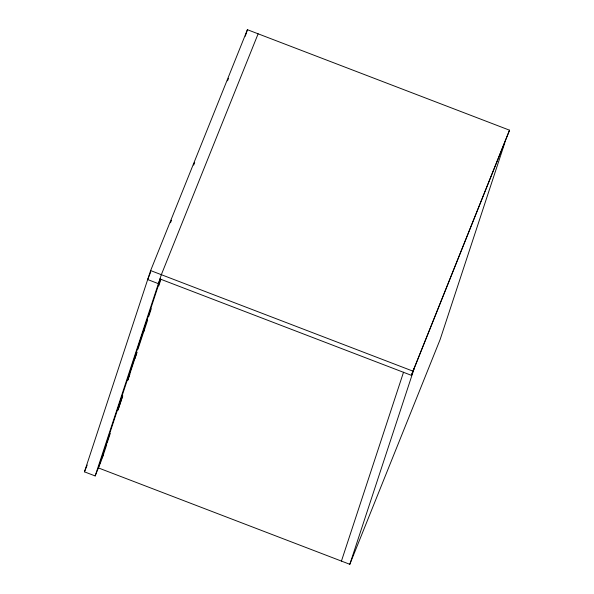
<?xml version="1.0" encoding="UTF-8"?>
<svg xmlns="http://www.w3.org/2000/svg" width="594" height="594" viewBox="0 0 594 594"><rect width="100%" height="100%" fill="white"/><g stroke="black" fill="none" stroke-linecap="round" stroke-linejoin="round"><path stroke-width="0.89" d="M101.292 460.692L95.166 475.943L84.459 471.836L150.631 270.582L247.408 29.7L509.541 130.19L411.36 375.319L159.942 278.935M95.166 475.943L161.338 274.68L258.123 33.806M160.484 279.046L98.389 467.916L349.814 564.3L440.147 339.478L504.841 142.709M101.581 459.808L103.608 453.66M107.069 443.131L110.246 433.457M117.753 410.64L122.668 395.686M127.851 379.915L136.82 352.636M137.957 349.183L144.617 328.92M148.641 316.699L151.262 308.717M158.739 285.966L160.788 279.729M102.302 457.9L106.712 444.75M118.355 409.073L122.765 395.916M127.844 380.205L129.863 374.079M134.979 358.494L136.999 352.368M143.897 331.37L147.639 320.003M245.263 36.227L247.408 29.7M341.431 561.085L403.526 372.223M411.36 375.319L509.541 130.19M349.814 564.3L414.508 367.53M150.742 271.926L147.676 279.551L158.383 283.657L160.462 278.497M170.493 222.78L171.525 220.196M193.651 165.139L194.684 162.556M227.524 80.829L228.564 78.252M84.459 471.836L87.184 465.057M150.631 270.582L412.756 371.072"/></g></svg>
